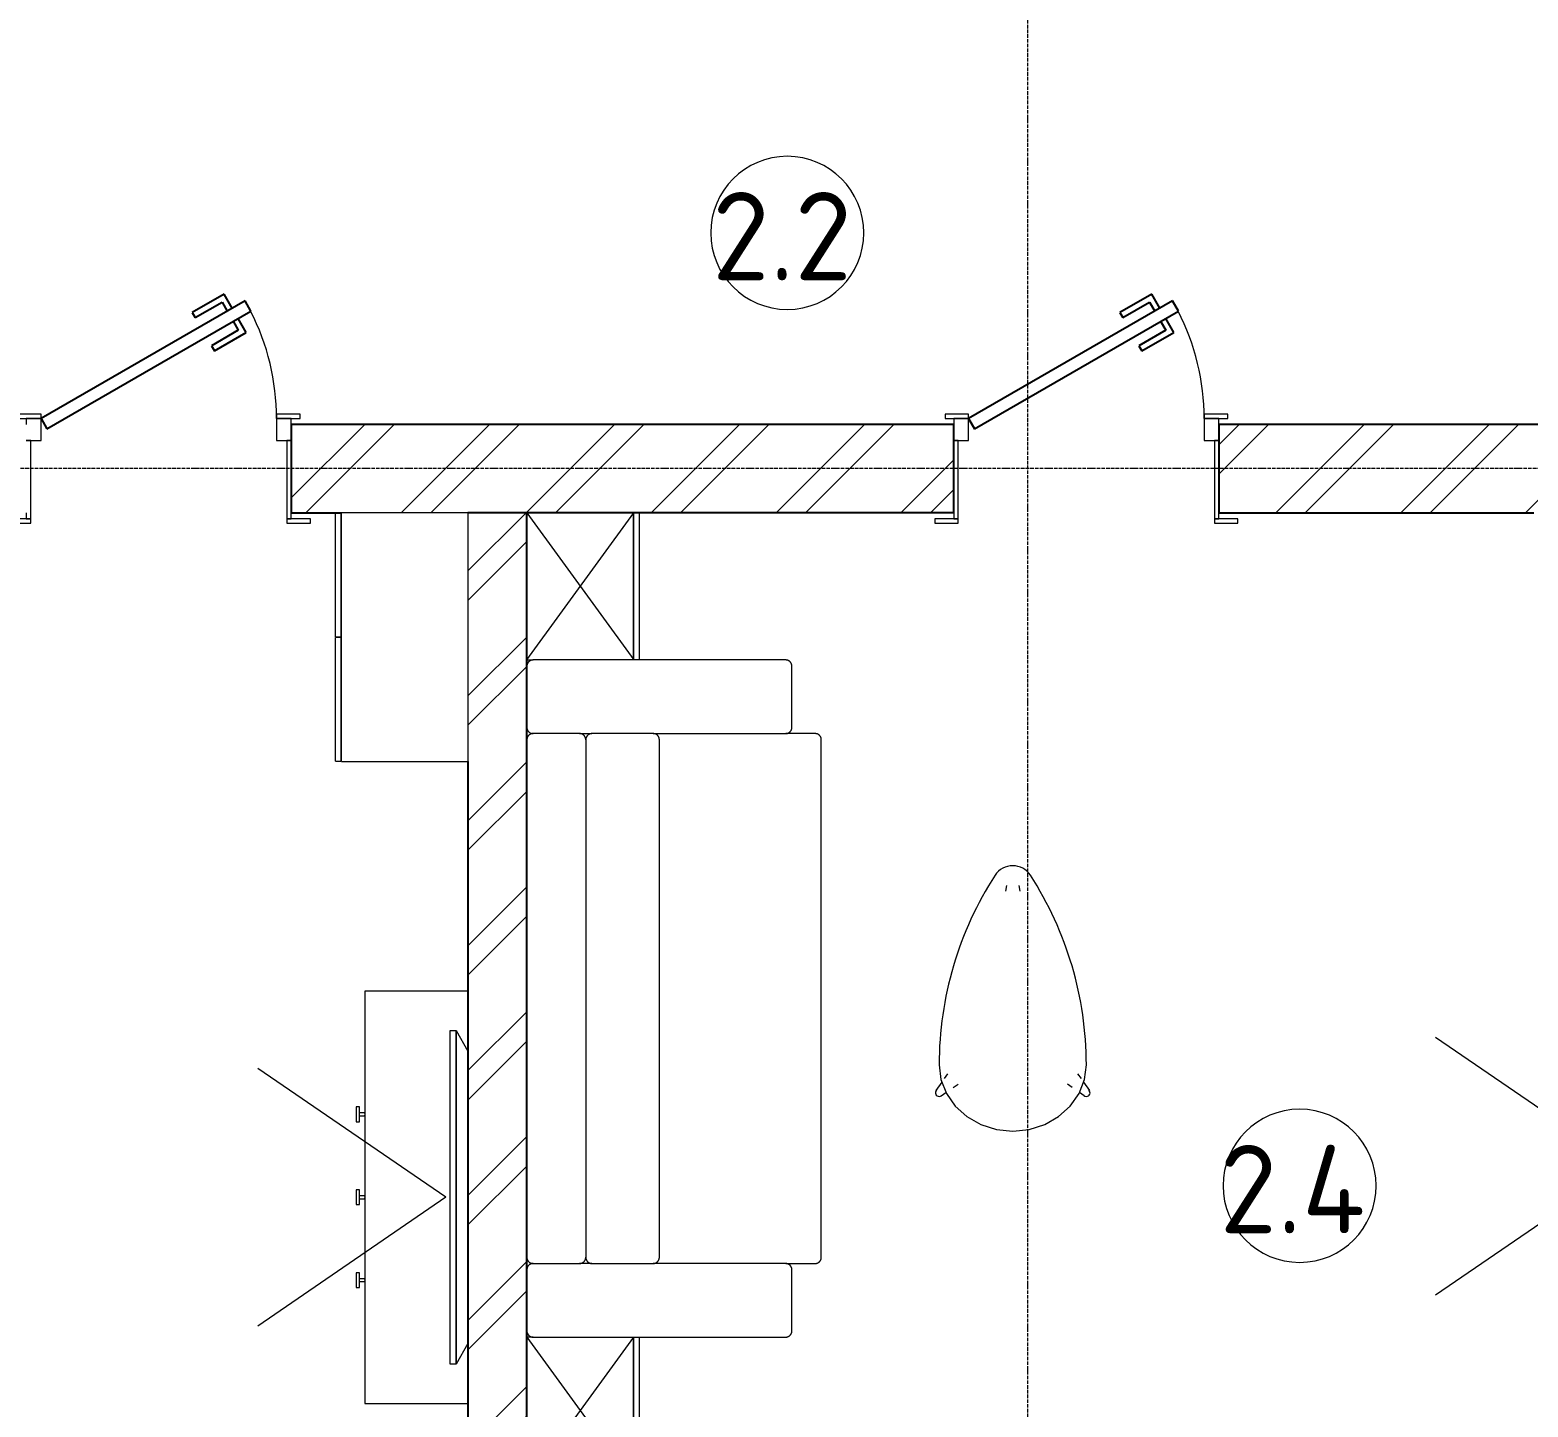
# Model space of a CAD drawing. Header units: millimetres. Extents: x -5016 to 23572, y 233981 to 377995.
# Drawn here: x 2713 to 7800, y 303112 to 307790 of the extents above; entities that cross this region are included whole.
import ezdxf

# ---------------------------------------------------------------- set-up
doc = ezdxf.new("R2010")
doc.units = ezdxf.units.MM
doc.linetypes.add('Осевая 12-2-2', pattern=[16, 12, -2, 0, -2])
for name, color, linetype, lineweight in [('A-AREA-IDEN', 8, 'Continuous', 13), ('A-DETL-GENF', 9, 'Continuous', 13), ('A-DOOR', 8, 'Continuous', 13), ('A-WALL', 8, 'Continuous', 13), ('A-WALL-PATT', 8, 'Continuous', 13), ('I-FURN', 9, 'Continuous', 13), ('M-EQPM', 9, 'Continuous', 13), ('S-GRID', 8, 'Continuous', 13), ('АР_подложка', 8, 'Continuous', 13)]:
    doc.layers.add(name, color=color, linetype=linetype, lineweight=lineweight)
doc.styles.add('GOST Common', font='GOST_Common.ttf', dxfattribs={"height": 300})
pattern_1 = [(45, (0, 0), (-212.132, 212.132), []), (45, (0, 100), (-212.132, 212.132), [])]

# ---------------------------------------------------------------- blocks, each defined once
blk = doc.blocks.new('INT 18 Шкаф - INT 18 Шкаф-1564945-Этаж 2 - План кровли')
at = {"layer": 'I-FURN'}
for p, q in [((-422.5, 350), (422.5, 350)), ((-422.5, 350), (-422.5, -80)), ((422.5, -80), (422.5, 350)), ((422.5, -80), (-422.5, -80)), ((-421, -82), (-0.8, -82)), ((-421, -82), (-421, -100)), ((-0.8, -100), (-421, -100)), ((-0.8, -100), (-0.8, -82)), ((0.8, -82), (421, -82)), ((0.8, -82), (0.8, -100)), ((421, -100), (0.8, -100)), ((421, -100), (421, -82))]:
    blk.add_line(p, q, dxfattribs=at)
blk = doc.blocks.new('INT Диван прямой - INT Диван прямой-1564975-Этаж 2 - План кровли')
at = {"layer": 'I-FURN'}
for p, q in [((-1150, 579), (-1150, -279)), ((-900, 579), (-900, 421)), ((900, 421), (900, 579)), ((1150, -279), (1150, 579)), ((-900, 379), (-900, 421)), ((900, 421), (900, 379)), ((-900, 379), (-900, 171)), ((879, 400), (-879, 400)), ((900, 171), (900, 379)), ((-900, -279), (-900, 171)), ((900, 171), (900, -279)), ((-879, 150), (879, 150)), ((-1129, -300), (-921, -300)), ((-900, -279), (-900, -379)), ((900, -379), (900, -279)), ((921, -300), (1129, -300)), ((-879, -400), (879, -400))]:
    blk.add_line(p, q, dxfattribs=at)
at = {"layer": 'I-FURN', "flags": 128}
for points in [[(-1129, 600), (-1129.8, 600), (-1130.7, 599.9), (-1131.5, 599.8), (-1132.3, 599.7), (-1133.2, 599.6), (-1134, 599.4), (-1134.8, 599.2), (-1135.6, 598.9), (-1136.4, 598.7), (-1137.2, 598.3), (-1137.9, 598), (-1138.7, 597.6), (-1139.4, 597.2), (-1140.2, 596.8), (-1140.9, 596.3), (-1141.5, 595.8), (-1142.2, 595.3), (-1142.8, 594.8), (-1143.5, 594.2), (-1144.1, 593.6), (-1144.6, 593), (-1145.2, 592.4), (-1145.7, 591.7), (-1146.2, 591), (-1146.7, 590.3), (-1147.1, 589.6), (-1147.5, 588.9), (-1147.9, 588.1), (-1148.3, 587.4), (-1148.6, 586.6), (-1148.9, 585.8), (-1149.1, 585), (-1149.3, 584.2), (-1149.5, 583.4), (-1149.7, 582.6), (-1149.8, 581.7), (-1149.9, 580.9), (-1150, 580.1), (-1150, 579.2), (-1150, 579)], [(-900, 579), (-900, 579.8), (-900.1, 580.7), (-900.2, 581.5), (-900.3, 582.3), (-900.4, 583.2), (-900.6, 584), (-900.8, 584.8), (-901.1, 585.6), (-901.3, 586.4), (-901.7, 587.2), (-902, 587.9), (-902.4, 588.7), (-902.8, 589.4), (-903.2, 590.2), (-903.7, 590.9), (-904.2, 591.5), (-904.7, 592.2), (-905.2, 592.8), (-905.8, 593.5), (-906.4, 594.1), (-907, 594.6), (-907.6, 595.2), (-908.3, 595.7), (-909, 596.2), (-909.7, 596.7), (-910.4, 597.1), (-911.1, 597.5), (-911.9, 597.9), (-912.6, 598.3), (-913.4, 598.6), (-914.2, 598.9), (-915, 599.1), (-915.8, 599.3), (-916.6, 599.5), (-917.4, 599.7), (-918.3, 599.8), (-919.1, 599.9), (-919.9, 600), (-920.8, 600), (-921, 600)], [(-879, 600), (-879.8, 600), (-880.7, 599.9), (-881.5, 599.8), (-882.3, 599.7), (-883.2, 599.6), (-884, 599.4), (-884.8, 599.2), (-885.6, 598.9), (-886.4, 598.7), (-887.2, 598.3), (-887.9, 598), (-888.7, 597.6), (-889.4, 597.2), (-890.2, 596.8), (-890.9, 596.3), (-891.5, 595.8), (-892.2, 595.3), (-892.8, 594.8), (-893.5, 594.2), (-894.1, 593.6), (-894.6, 593), (-895.2, 592.4), (-895.7, 591.7), (-896.2, 591), (-896.7, 590.3), (-897.1, 589.6), (-897.5, 588.9), (-897.9, 588.1), (-898.3, 587.4), (-898.6, 586.6), (-898.9, 585.8), (-899.1, 585), (-899.3, 584.2), (-899.5, 583.4), (-899.7, 582.6), (-899.8, 581.7), (-899.9, 580.9), (-900, 580.1), (-900, 579.2), (-900, 579)], [(900, 579), (900, 579.8), (899.9, 580.7), (899.8, 581.5), (899.7, 582.3), (899.6, 583.2), (899.4, 584), (899.2, 584.8), (898.9, 585.6), (898.7, 586.4), (898.3, 587.2), (898, 587.9), (897.6, 588.7), (897.2, 589.4), (896.8, 590.2), (896.3, 590.9), (895.8, 591.5), (895.3, 592.2), (894.8, 592.8), (894.2, 593.5), (893.6, 594.1), (893, 594.6), (892.4, 595.2), (891.7, 595.7), (891, 596.2), (890.3, 596.7), (889.6, 597.1), (888.9, 597.5), (888.1, 597.9), (887.4, 598.3), (886.6, 598.6), (885.8, 598.9), (885, 599.1), (884.2, 599.3), (883.4, 599.5), (882.6, 599.7), (881.7, 599.8), (880.9, 599.9), (880.1, 600), (879.2, 600), (879, 600)], [(921, 600), (920.2, 600), (919.3, 599.9), (918.5, 599.8), (917.7, 599.7), (916.8, 599.6), (916, 599.4), (915.2, 599.2), (914.4, 598.9), (913.6, 598.7), (912.8, 598.3), (912.1, 598), (911.3, 597.6), (910.6, 597.2), (909.8, 596.8), (909.1, 596.3), (908.5, 595.8), (907.8, 595.3), (907.2, 594.8), (906.5, 594.2), (905.9, 593.6), (905.4, 593), (904.8, 592.4), (904.3, 591.7), (903.8, 591), (903.3, 590.3), (902.9, 589.6), (902.5, 588.9), (902.1, 588.1), (901.7, 587.4), (901.4, 586.6), (901.1, 585.8), (900.9, 585), (900.7, 584.2), (900.5, 583.4), (900.3, 582.6), (900.2, 581.7), (900.1, 580.9), (900, 580.1), (900, 579.2), (900, 579)], [(1150, 579), (1150, 579.8), (1149.9, 580.7), (1149.8, 581.5), (1149.7, 582.3), (1149.6, 583.2), (1149.4, 584), (1149.2, 584.8), (1148.9, 585.6), (1148.7, 586.4), (1148.3, 587.2), (1148, 587.9), (1147.6, 588.7), (1147.2, 589.4), (1146.8, 590.2), (1146.3, 590.9), (1145.8, 591.5), (1145.3, 592.2), (1144.8, 592.8), (1144.2, 593.5), (1143.6, 594.1), (1143, 594.6), (1142.4, 595.2), (1141.7, 595.7), (1141, 596.2), (1140.3, 596.7), (1139.6, 597.1), (1138.9, 597.5), (1138.1, 597.9), (1137.4, 598.3), (1136.6, 598.6), (1135.8, 598.9), (1135, 599.1), (1134.2, 599.3), (1133.4, 599.5), (1132.6, 599.7), (1131.7, 599.8), (1130.9, 599.9), (1130.1, 600), (1129.2, 600), (1129, 600)], [(-900, 421), (-900, 420.2), (-899.9, 419.3), (-899.8, 418.5), (-899.7, 417.7), (-899.6, 416.8), (-899.4, 416), (-899.2, 415.2), (-898.9, 414.4), (-898.7, 413.6), (-898.3, 412.8), (-898, 412.1), (-897.6, 411.3), (-897.2, 410.6), (-896.8, 409.8), (-896.3, 409.1), (-895.8, 408.5), (-895.3, 407.8), (-894.8, 407.2), (-894.2, 406.5), (-893.6, 405.9), (-893, 405.4), (-892.4, 404.8), (-891.7, 404.3), (-891, 403.8), (-890.3, 403.3), (-889.6, 402.9), (-888.9, 402.5), (-888.1, 402.1), (-887.4, 401.7), (-886.6, 401.4), (-885.8, 401.1), (-885, 400.9), (-884.2, 400.7), (-883.4, 400.5), (-882.6, 400.3), (-881.7, 400.2), (-880.9, 400.1), (-880.1, 400), (-879.2, 400), (-879, 400)], [(879, 400), (879.8, 400), (880.7, 400.1), (881.5, 400.2), (882.3, 400.3), (883.2, 400.4), (884, 400.6), (884.8, 400.8), (885.6, 401.1), (886.4, 401.3), (887.2, 401.7), (887.9, 402), (888.7, 402.4), (889.4, 402.8), (890.2, 403.2), (890.9, 403.7), (891.5, 404.2), (892.2, 404.7), (892.8, 405.2), (893.5, 405.8), (894.1, 406.4), (894.6, 407), (895.2, 407.6), (895.7, 408.3), (896.2, 409), (896.7, 409.7), (897.1, 410.4), (897.5, 411.1), (897.9, 411.9), (898.3, 412.6), (898.6, 413.4), (898.9, 414.2), (899.1, 415), (899.3, 415.8), (899.5, 416.6), (899.7, 417.4), (899.8, 418.3), (899.9, 419.1), (900, 419.9), (900, 420.8), (900, 421)], [(-879, 400), (-879.8, 400), (-880.7, 399.9), (-881.5, 399.8), (-882.3, 399.7), (-883.2, 399.6), (-884, 399.4), (-884.8, 399.2), (-885.6, 398.9), (-886.4, 398.7), (-887.2, 398.3), (-887.9, 398), (-888.7, 397.6), (-889.4, 397.2), (-890.2, 396.8), (-890.9, 396.3), (-891.5, 395.8), (-892.2, 395.3), (-892.8, 394.8), (-893.5, 394.2), (-894.1, 393.6), (-894.6, 393), (-895.2, 392.4), (-895.7, 391.7), (-896.2, 391), (-896.7, 390.3), (-897.1, 389.6), (-897.5, 388.9), (-897.9, 388.1), (-898.3, 387.4), (-898.6, 386.6), (-898.9, 385.8), (-899.1, 385), (-899.3, 384.2), (-899.5, 383.4), (-899.7, 382.6), (-899.8, 381.7), (-899.9, 380.9), (-900, 380.1), (-900, 379.2), (-900, 379)], [(-879, 400), (-879.8, 400), (-880.7, 399.9), (-881.5, 399.8), (-882.3, 399.7), (-883.2, 399.6), (-884, 399.4), (-884.8, 399.2), (-885.6, 398.9), (-886.4, 398.7), (-887.2, 398.3), (-887.9, 398), (-888.7, 397.6), (-889.4, 397.2), (-890.2, 396.8), (-890.9, 396.3), (-891.5, 395.8), (-892.2, 395.3), (-892.8, 394.8), (-893.5, 394.2), (-894.1, 393.6), (-894.6, 393), (-895.2, 392.4), (-895.7, 391.7), (-896.2, 391), (-896.7, 390.3), (-897.1, 389.6), (-897.5, 388.9), (-897.9, 388.1), (-898.3, 387.4), (-898.6, 386.6), (-898.9, 385.8), (-899.1, 385), (-899.3, 384.2), (-899.5, 383.4), (-899.7, 382.6), (-899.8, 381.7), (-899.9, 380.9), (-900, 380.1), (-900, 379.2)], [(900, 379), (900, 379.8), (899.9, 380.7), (899.8, 381.5), (899.7, 382.3), (899.6, 383.2), (899.4, 384), (899.2, 384.8), (898.9, 385.6), (898.7, 386.4), (898.3, 387.2), (898, 387.9), (897.6, 388.7), (897.2, 389.4), (896.8, 390.2), (896.3, 390.9), (895.8, 391.5), (895.3, 392.2), (894.8, 392.8), (894.2, 393.5), (893.6, 394.1), (893, 394.6), (892.4, 395.2), (891.7, 395.7), (891, 396.2), (890.3, 396.7), (889.6, 397.1), (888.9, 397.5), (888.1, 397.9), (887.4, 398.3), (886.6, 398.6), (885.8, 398.9), (885, 399.1), (884.2, 399.3), (883.4, 399.5), (882.6, 399.7), (881.7, 399.8), (880.9, 399.9), (880.1, 400), (879.2, 400), (879, 400)], [(900, 379), (900, 379.8), (899.9, 380.7), (899.8, 381.5), (899.7, 382.3), (899.6, 383.2), (899.4, 384), (899.2, 384.8), (898.9, 385.6), (898.7, 386.4), (898.3, 387.2), (898, 387.9), (897.6, 388.7), (897.2, 389.4), (896.8, 390.2), (896.3, 390.9), (895.8, 391.5), (895.3, 392.2), (894.8, 392.8), (894.2, 393.5), (893.6, 394.1), (893, 394.6), (892.4, 395.2), (891.7, 395.7), (891, 396.2), (890.3, 396.7), (889.6, 397.1), (888.9, 397.5), (888.1, 397.9), (887.4, 398.3), (886.6, 398.6), (885.8, 398.9), (885, 399.1), (884.2, 399.3), (883.4, 399.5), (882.6, 399.7), (881.7, 399.8), (880.9, 399.9), (880.1, 400), (879.2, 400), (879, 400)], [(-900, 171), (-900, 170.2), (-899.9, 169.3), (-899.8, 168.5), (-899.7, 167.7), (-899.6, 166.8), (-899.4, 166), (-899.2, 165.2), (-898.9, 164.4), (-898.7, 163.6), (-898.3, 162.8), (-898, 162.1), (-897.6, 161.3), (-897.2, 160.6), (-896.8, 159.8), (-896.3, 159.1), (-895.8, 158.5), (-895.3, 157.8), (-894.8, 157.2), (-894.2, 156.5), (-893.6, 155.9), (-893, 155.4), (-892.4, 154.8), (-891.7, 154.3), (-891, 153.8), (-890.3, 153.3), (-889.6, 152.9), (-888.9, 152.5), (-888.1, 152.1), (-887.4, 151.7), (-886.6, 151.4), (-885.8, 151.1), (-885, 150.9), (-884.2, 150.7), (-883.4, 150.5), (-882.6, 150.3), (-881.7, 150.2), (-880.9, 150.1), (-880.1, 150), (-879.2, 150), (-879, 150)], [(879, 150), (879.8, 150), (880.7, 150.1), (881.5, 150.2), (882.3, 150.3), (883.2, 150.4), (884, 150.6), (884.8, 150.8), (885.6, 151.1), (886.4, 151.3), (887.2, 151.7), (887.9, 152), (888.7, 152.4), (889.4, 152.8), (890.2, 153.2), (890.9, 153.7), (891.5, 154.2), (892.2, 154.7), (892.8, 155.2), (893.5, 155.8), (894.1, 156.4), (894.6, 157), (895.2, 157.6), (895.7, 158.3), (896.2, 159), (896.7, 159.7), (897.1, 160.4), (897.5, 161.1), (897.9, 161.9), (898.3, 162.6), (898.6, 163.4), (898.9, 164.2), (899.1, 165), (899.3, 165.8), (899.5, 166.6), (899.7, 167.4), (899.8, 168.3), (899.9, 169.1), (900, 169.9), (900, 170.8), (900, 171)], [(-1150, -279), (-1150, -279.8), (-1149.9, -280.7), (-1149.8, -281.5), (-1149.7, -282.3), (-1149.6, -283.2), (-1149.4, -284), (-1149.2, -284.8), (-1148.9, -285.6), (-1148.7, -286.4), (-1148.3, -287.2), (-1148, -287.9), (-1147.6, -288.7), (-1147.2, -289.4), (-1146.8, -290.2), (-1146.3, -290.9), (-1145.8, -291.5), (-1145.3, -292.2), (-1144.8, -292.8), (-1144.2, -293.5), (-1143.6, -294.1), (-1143, -294.6), (-1142.4, -295.2), (-1141.7, -295.7), (-1141, -296.2), (-1140.3, -296.7), (-1139.6, -297.1), (-1138.9, -297.5), (-1138.1, -297.9), (-1137.4, -298.3), (-1136.6, -298.6), (-1135.8, -298.9), (-1135, -299.1), (-1134.2, -299.3), (-1133.4, -299.5), (-1132.6, -299.7), (-1131.7, -299.8), (-1130.9, -299.9), (-1130.1, -300), (-1129.2, -300), (-1129, -300)], [(-921, -300), (-920.2, -300), (-919.3, -299.9), (-918.5, -299.8), (-917.7, -299.7), (-916.8, -299.6), (-916, -299.4), (-915.2, -299.2), (-914.4, -298.9), (-913.6, -298.7), (-912.8, -298.3), (-912.1, -298), (-911.3, -297.6), (-910.6, -297.2), (-909.8, -296.8), (-909.1, -296.3), (-908.5, -295.8), (-907.8, -295.3), (-907.2, -294.8), (-906.5, -294.2), (-905.9, -293.6), (-905.4, -293), (-904.8, -292.4), (-904.3, -291.7), (-903.8, -291), (-903.3, -290.3), (-902.9, -289.6), (-902.5, -288.9), (-902.1, -288.1), (-901.7, -287.4), (-901.4, -286.6), (-901.1, -285.8), (-900.9, -285), (-900.7, -284.2), (-900.5, -283.4), (-900.3, -282.6), (-900.2, -281.7), (-900.1, -280.9), (-900, -280.1), (-900, -279.2), (-900, -279)], [(900, -279), (900, -279.8), (900.1, -280.7), (900.2, -281.5), (900.3, -282.3), (900.4, -283.2), (900.6, -284), (900.8, -284.8), (901.1, -285.6), (901.3, -286.4), (901.7, -287.2), (902, -287.9), (902.4, -288.7), (902.8, -289.4), (903.2, -290.2), (903.7, -290.9), (904.2, -291.5), (904.7, -292.2), (905.2, -292.8), (905.8, -293.5), (906.4, -294.1), (907, -294.6), (907.6, -295.2), (908.3, -295.7), (909, -296.2), (909.7, -296.7), (910.4, -297.1), (911.1, -297.5), (911.9, -297.9), (912.6, -298.3), (913.4, -298.6), (914.2, -298.9), (915, -299.1), (915.8, -299.3), (916.6, -299.5), (917.4, -299.7), (918.3, -299.8), (919.1, -299.9), (919.9, -300), (920.8, -300), (921, -300)], [(1129, -300), (1129.8, -300), (1130.7, -299.9), (1131.5, -299.8), (1132.3, -299.7), (1133.2, -299.6), (1134, -299.4), (1134.8, -299.2), (1135.6, -298.9), (1136.4, -298.7), (1137.2, -298.3), (1137.9, -298), (1138.7, -297.6), (1139.4, -297.2), (1140.2, -296.8), (1140.9, -296.3), (1141.5, -295.8), (1142.2, -295.3), (1142.8, -294.8), (1143.5, -294.2), (1144.1, -293.6), (1144.6, -293), (1145.2, -292.4), (1145.7, -291.7), (1146.2, -291), (1146.7, -290.3), (1147.1, -289.6), (1147.5, -288.9), (1147.9, -288.1), (1148.3, -287.4), (1148.6, -286.6), (1148.9, -285.8), (1149.1, -285), (1149.3, -284.2), (1149.5, -283.4), (1149.7, -282.6), (1149.8, -281.7), (1149.9, -280.9), (1150, -280.1), (1150, -279.2), (1150, -279)], [(-900, -379), (-900, -379.8), (-899.9, -380.7), (-899.8, -381.5), (-899.7, -382.3), (-899.6, -383.2), (-899.4, -384), (-899.2, -384.8), (-898.9, -385.6), (-898.7, -386.4), (-898.3, -387.2), (-898, -387.9), (-897.6, -388.7), (-897.2, -389.4), (-896.8, -390.2), (-896.3, -390.9), (-895.8, -391.5), (-895.3, -392.2), (-894.8, -392.8), (-894.2, -393.5), (-893.6, -394.1), (-893, -394.6), (-892.4, -395.2), (-891.7, -395.7), (-891, -396.2), (-890.3, -396.7), (-889.6, -397.1), (-888.9, -397.5), (-888.1, -397.9), (-887.4, -398.3), (-886.6, -398.6), (-885.8, -398.9), (-885, -399.1), (-884.2, -399.3), (-883.4, -399.5), (-882.6, -399.7), (-881.7, -399.8), (-880.9, -399.9), (-880.1, -400), (-879.2, -400), (-879, -400)], [(879, -400), (879.8, -400), (880.7, -399.9), (881.5, -399.8), (882.3, -399.7), (883.2, -399.6), (884, -399.4), (884.8, -399.2), (885.6, -398.9), (886.4, -398.7), (887.2, -398.3), (887.9, -398), (888.7, -397.6), (889.4, -397.2), (890.2, -396.8), (890.9, -396.3), (891.5, -395.8), (892.2, -395.3), (892.8, -394.8), (893.5, -394.2), (894.1, -393.6), (894.6, -393), (895.2, -392.4), (895.7, -391.7), (896.2, -391), (896.7, -390.3), (897.1, -389.6), (897.5, -388.9), (897.9, -388.1), (898.3, -387.4), (898.6, -386.6), (898.9, -385.8), (899.1, -385), (899.3, -384.2), (899.5, -383.4), (899.7, -382.6), (899.8, -381.7), (899.9, -380.9), (900, -380.1), (900, -379.2), (900, -379)]]:
    blk.add_lwpolyline(points, dxfattribs=at)
blk = doc.blocks.new('INT Стол дизайнерский 5 - INT Стол дизайнерский 5-1565017-Этаж 2 - План кровли')
at = {"layer": 'I-FURN'}
for p, q in [((-312.9, 260.3), (-284.1, 240.2)), ((-330.3, 242.9), (-319, 226.7)), ((-272, 231.9), (-255.7, 220.5)), ((-301.9, 202), (-290.5, 185.7)), ((384, 21.1), (364.5, 24.6)), ((384, -21.1), (364.5, -24.6)), ((-301.9, -202), (-290.5, -185.7)), ((-330.3, -242.9), (-319, -226.7)), ((-284.1, -240.2), (-312.9, -260.3)), ((-255.7, -220.5), (-272, -231.9))]:
    blk.add_line(p, q, dxfattribs=at)
at = {"layer": 'I-FURN', "flags": 128}
blk.add_lwpolyline([(-225, 250), (-275.1, 243.7), (-322.6, 225.2), (-365.3, 195.5), (-400.9, 155.9), (-427.7, 108.5), (-444.4, 55.6), (-450, 0), (-444.4, -55.6), (-427.7, -108.5), (-400.9, -155.9), (-365.3, -195.5), (-322.6, -225.2), (-275.1, -243.7), (-225, -250)], dxfattribs=at)
at = {"layer": 'I-FURN'}
for centre, radius, start, end in [((-320, 250), 12.5, 45, 180), ((-320, 250), 12.5, 180, 225), ((-225, -935.1), 1185.1, 57.1055, 90), ((379.8, 0), 71.5, 0, 57.1055), ((379.8, 0), 71.5, 302.8945, 0), ((-225, 935.1), 1185.1, 270, 302.8945), ((-320, -250), 12.5, 135, 180), ((-320, -250), 12.5, 180, 315)]:
    blk.add_arc(centre, radius, start, end, dxfattribs=at)
blk = doc.blocks.new('ТВ - Плоский экран1 - ТВ 60_ 3-1356783-Этаж 2 - План кровли')
at = {"layer": 'M-EQPM'}
for p, q in [((-570.5, 18.5), (-500.5, 58.5)), ((492.6, 58.5), (562.6, 18.5)), ((-570.5, -1.5), (-570.5, 18.5)), ((-570.5, 18.5), (562.6, 18.5)), ((562.6, 18.5), (-570.5, 18.5)), ((562.6, 18.5), (562.6, -1.5)), ((562.6, -1.5), (-570.5, -1.5)), ((-3.9, -16.5), (-441.8, -655.4)), ((-3.9, -16.5), (433.9, -655.4))]:
    blk.add_line(p, q, dxfattribs=at)
blk = doc.blocks.new('INT 19 Дверь межкомнатная одностворчатая - 900 х 2370 _800_ Глухое П-НАР-V7-Этаж 2 - План кровли')
at = {"layer": 'A-DOOR', "lineweight": 25}
for p, q in [((292.8, 570), (-400, 170)), ((222, 592.6), (113.8, 530.1)), ((123.8, 512.8), (214.7, 565.3)), ((214.7, 565.3), (232.2, 535)), ((249.5, 545), (222, 592.6)), ((312.8, 535.4), (292.8, 570)), ((-380, 135.4), (312.8, 535.4)), ((113.8, 530.1), (123.8, 512.8)), ((297, 462.7), (269.5, 510.4)), ((269.7, 470), (178.8, 417.5)), ((188.8, 400.2), (297, 462.7)), ((252.2, 500.4), (269.7, 470)), ((178.8, 417.5), (188.8, 400.2)), ((-400, 170), (-380, 135.4))]:
    blk.add_line(p, q, dxfattribs=at)
at = {"layer": 'A-DOOR'}
for p, q in [((-400, 185), (-480, 185)), ((-480, 185), (-480, 170)), ((-480, 170), (-400, 170)), ((-400, 170), (-450, 170)), ((-450, 170), (-450, 150)), ((-400, 170), (-400, 185)), ((-400, 95), (-400, 170)), ((480, 185), (400, 185)), ((400, 185), (400, 170)), ((400, 170), (480, 170)), ((450, 170), (400, 170)), ((400, 170), (400, 95)), ((450, 150), (450, 170)), ((480, 170), (480, 185)), ((-435, 95), (-450, 95)), ((-450, 95), (-400, 95)), ((-435, -170), (-435, 95)), ((400, 95), (450, 95)), ((450, 95), (435, 95)), ((435, 95), (435, -170)), ((-450, -150), (-450, -170)), ((450, -170), (450, -150)), ((-435, -170), (-515, -170)), ((-515, -170), (-515, -185)), ((-515, -185), (-435, -185)), ((-450, -170), (-435, -170)), ((-435, -185), (-435, -170)), ((435, -170), (450, -170)), ((515, -170), (435, -170)), ((435, -170), (435, -185)), ((435, -185), (515, -185)), ((515, -185), (515, -170))]:
    blk.add_line(p, q, dxfattribs=at)
blk.add_arc((-400, 170), 800, 360, 27.127, dxfattribs=at)
blk = doc.blocks.new('INT 19 Дверь межкомнатная одностворчатая - 900 х 2370 _800_ Глухое П-НАР-V8-Этаж 2 - План кровли')
at = {"layer": 'A-DOOR', "lineweight": 25}
for p, q in [((292.8, 570), (-400, 170)), ((222, 592.6), (113.8, 530.1)), ((123.8, 512.8), (214.7, 565.3)), ((214.7, 565.3), (232.2, 535)), ((249.5, 545), (222, 592.6)), ((312.8, 535.4), (292.8, 570)), ((-380, 135.4), (312.8, 535.4)), ((113.8, 530.1), (123.8, 512.8)), ((297, 462.7), (269.5, 510.4)), ((269.7, 470), (178.8, 417.5)), ((188.8, 400.2), (297, 462.7)), ((252.2, 500.4), (269.7, 470)), ((178.8, 417.5), (188.8, 400.2)), ((-400, 170), (-380, 135.4))]:
    blk.add_line(p, q, dxfattribs=at)
at = {"layer": 'A-DOOR'}
for p, q in [((-400, 185), (-480, 185)), ((-480, 185), (-480, 170)), ((-480, 170), (-400, 170)), ((-400, 170), (-450, 170)), ((-450, 170), (-450, 150)), ((-400, 170), (-400, 185)), ((-400, 95), (-400, 170)), ((480, 185), (400, 185)), ((400, 185), (400, 170)), ((400, 170), (480, 170)), ((450, 170), (400, 170)), ((400, 170), (400, 95)), ((450, 150), (450, 170)), ((480, 170), (480, 185)), ((-435, 95), (-450, 95)), ((-450, 95), (-400, 95)), ((-435, -170), (-435, 95)), ((400, 95), (450, 95)), ((450, 95), (435, 95)), ((435, 95), (435, -170)), ((-450, -150), (-450, -170)), ((450, -170), (450, -150)), ((-435, -170), (-510, -170)), ((-510, -185), (-435, -185)), ((-450, -170), (-435, -170)), ((-435, -185), (-435, -170)), ((435, -170), (450, -170)), ((515, -170), (435, -170)), ((435, -170), (435, -185)), ((435, -185), (515, -185)), ((515, -185), (515, -170))]:
    blk.add_line(p, q, dxfattribs=at)
blk.add_arc((-400, 170), 800, 360, 27.127, dxfattribs=at)
blk = doc.blocks.new('INT 18 Шкаф - INT 18 Шкаф-1565524-Этаж 2 - План кровли')
at = {"layer": 'A-DETL-GENF'}
for p, q in [((250, 350), (-250, -13.2)), ((-250, 350), (250, -13.2))]:
    blk.add_line(p, q, dxfattribs=at)
at = {"layer": 'I-FURN'}
for p, q in [((-250, 350), (-250, 329)), ((250, -11.2), (-250, -11.2)), ((-248.5, -13.2), (248.5, -13.2)), ((-248.5, -13.2), (-248.5, -31.2)), ((248.5, -31.2), (-248.5, -31.2)), ((248.5, -31.2), (248.5, -13.2))]:
    blk.add_line(p, q, dxfattribs=at)
blk = doc.blocks.new('INT 18 Шкаф - INT 18 Шкаф-V9-Этаж 2 - План кровли')
at = {"layer": 'A-DETL-GENF'}
for p, q in [((250, 350), (-250, -13.2)), ((-250, 350), (250, -13.2))]:
    blk.add_line(p, q, dxfattribs=at)
at = {"layer": 'I-FURN'}
for p, q in [((-250, 350), (-250, -11.2)), ((250, 329), (250, 350)), ((250, -11.2), (-250, -11.2)), ((-248.5, -13.2), (248.5, -13.2)), ((-248.5, -13.2), (-248.5, -31.2)), ((248.5, -31.2), (-248.5, -31.2)), ((248.5, -31.2), (248.5, -13.2))]:
    blk.add_line(p, q, dxfattribs=at)
blk = doc.blocks.new('INT 15 Тумба - INT 15 Тумба-1565744-Этаж 2 - План кровли')
at = {"layer": 'I-FURN'}
for p, q in [((-700, 200), (-700, -150)), ((700, -150), (700, 200)), ((-700, -150), (700, -150)), ((-286.7, -150), (-286.7, -171)), ((-284.2, -150), (-286.7, -150)), ((-286.5, -150), (-286.7, -150)), ((-276.7, -150), (-279.2, -150)), ((-276.7, -150), (-276.8, -150)), ((-276.7, -171), (-276.7, -150)), ((-5, -150), (-5, -171)), ((-2.5, -150), (-5, -150)), ((-4.8, -150), (-5, -150)), ((5, -150), (2.5, -150)), ((5, -150), (4.8, -150)), ((5, -171), (5, -150)), ((276.7, -150), (276.7, -171)), ((279.2, -150), (276.7, -150)), ((276.8, -150), (276.7, -150)), ((286.7, -150), (284.2, -150)), ((286.7, -150), (286.5, -150)), ((286.7, -171), (286.7, -150)), ((-256.7, -168), (-306.7, -168)), ((-306.7, -168), (-306.7, -180)), ((-306.7, -180), (-256.7, -180)), ((-256.7, -180), (-256.7, -168)), ((25, -168), (-25, -168)), ((-25, -168), (-25, -180)), ((-25, -180), (25, -180)), ((25, -180), (25, -168)), ((306.7, -168), (256.7, -168)), ((256.7, -168), (256.7, -180)), ((256.7, -180), (306.7, -180)), ((306.7, -180), (306.7, -168))]:
    blk.add_line(p, q, dxfattribs=at)
blk = doc.blocks.new('INT Марка помещения - Номер помещения _ Площадь _ Имя-1615504-Этаж 2 - План кровли')
at = {"layer": 'A-AREA-IDEN'}
for start, end in [(360, 180), (180, 360)]:
    blk.add_arc((0, 0), 2.6, start, end, dxfattribs=at)
blk = doc.blocks.new('АР_k2roof1')
at = {"layer": 'A-WALL-PATT', "lineweight": 9}
h = blk.add_hatch(dxfattribs=at)
h.set_pattern_fill('FP_1', color=256, style=0, pattern_type=2)
h.set_pattern_definition(pattern_1)
h.paths.add_polyline_path([(14568.2, 10822.6), (14568.2, 11122.6), (12070.2, 11122.6), (12070.2, 10822.6), (13149.4, 10822.6)])
h.paths.add_polyline_path([(10998.2, 10822.6), (11170.2, 10822.6), (11170.2, 11122.6), (8918.2, 11122.6), (8918.2, 10822.6), (10568.2, 10822.6)])
h.paths.add_polyline_path([(8018.2, 10822.6), (8018.2, 11122.6), (5768.2, 11122.6), (5768.2, 10822.6), (7372.9, 10822.6)])
h.paths.add_polyline_path([(4808.2, 10822.6), (4868.2, 10822.6), (4868.2, 11122.6), (2368.2, 11122.6), (2368.2, 10822.6), (4484.7, 10822.6)])
h = blk.add_hatch(dxfattribs=at)
h.set_pattern_fill('FP_1', color=256, style=0, pattern_type=2)
h.set_pattern_definition(pattern_1)
h.paths.add_polyline_path([(6568.2, 5972.6), (6568.2, 10822.6), (6368.2, 10822.6), (6368.2, 5972.6)])
at = {"layer": 'A-WALL', "lineweight": 25}
for p, q in [((8018.2, 11122.6), (5768.2, 11122.6)), ((5768.2, 11122.6), (5768.2, 10822.6)), ((8018.2, 10822.6), (8018.2, 11122.6)), ((11170.2, 11122.6), (8918.2, 11122.6)), ((8918.2, 11122.6), (8918.2, 10822.6)), ((5768.2, 10822.6), (5938.2, 10822.6)), ((8018.2, 10822.6), (6368.2, 10822.6)), ((6568.2, 5972.6), (6568.2, 10822.6)), ((8918.2, 10822.6), (9988.2, 10822.6)), ((6368.2, 9977.6), (6368.2, 5972.6))]:
    blk.add_line(p, q, dxfattribs=at)
at = {"layer": 'S-GRID', "color": 251, "linetype": 'Осевая 12-2-2', "true_color": 0x646464}
for p, q in [((8268.2, 22574.8), (8268.2, -1346.2)), ((23375.6, 10972.6), (-1176.1, 10972.6))]:
    blk.add_line(p, q, dxfattribs=at)
at = {"layer": 'A-AREA-IDEN', "xscale": 99.99999999999993, "yscale": 99.99999999999993, "zscale": 99.99999999999993}
for p in [(7452.6, 11773.4), (9192.6, 8536.5)]:
    blk.add_blockref('INT Марка помещения - Номер помещения _ Площадь _ Имя-1615504-Этаж 2 - План кровли', p, dxfattribs=at)
at = {"layer": 'A-DOOR', "lineweight": 25}
for name, p in [('INT 19 Дверь межкомнатная одностворчатая - 900 х 2370 _800_ Глухое П-НАР-V8-Этаж 2 - План кровли', (5318.2, 10972.6)), ('INT 19 Дверь межкомнатная одностворчатая - 900 х 2370 _800_ Глухое П-НАР-V7-Этаж 2 - План кровли', (8468.2, 10972.6))]:
    blk.add_blockref(name, p, dxfattribs=at)
at = {"layer": 'I-FURN'}
for name, p, rotation in [('INT 18 Шкаф - INT 18 Шкаф-1564945-Этаж 2 - План кровли', (6018.2, 10400.1), 270.0000000000007), ('INT 18 Шкаф - INT 18 Шкаф-1565524-Этаж 2 - План кровли', (6918.2, 10572.6), 90.00000000000053), ('INT Диван прямой - INT Диван прямой-1564975-Этаж 2 - План кровли', (7168.2, 9172.6), 89.9999999999993), ('INT Стол дизайнерский 5 - INT Стол дизайнерский 5-1565017-Этаж 2 - План кровли', (8218.2, 9172.6), 89.99999999999984), ('INT 15 Тумба - INT 15 Тумба-1565744-Этаж 2 - План кровли', (6168.2, 8497.6), 269.9999999999983), ('INT 18 Шкаф - INT 18 Шкаф-V9-Этаж 2 - План кровли', (6918.2, 7772.6), 90.00000000000053)]:
    blk.add_blockref(name, p, dxfattribs=dict(at, rotation=rotation))
at = {"layer": 'M-EQPM'}
for p, rotation in [((10309.7, 8598.9), 269.9999999999992), ((6309.7, 8493.7), 269.9999999999987)]:
    blk.add_blockref('ТВ - Плоский экран1 - ТВ 60_ 3-1356783-Этаж 2 - План кровли', p, dxfattribs=dict(at, rotation=rotation))
at = {"layer": 'A-AREA-IDEN', "char_height": 300, "attachment_point": 1, "style": 'GOST Common'}
for s, insert, width in [('2.2', (7197.2, 11912.1), 625.316), ('2.4', (8920.7, 8675.2), 665.401)]:
    blk.add_mtext(s, dxfattribs=dict(at, insert=insert, width=width))

msp = doc.modelspace()

# ---------------------------------------------------------------- block references
at = {"layer": 'АР_подложка'}
msp.add_blockref('АР_k2roof1', (-2168, 295327), dxfattribs=at)

doc.saveas('drawing.dxf')
